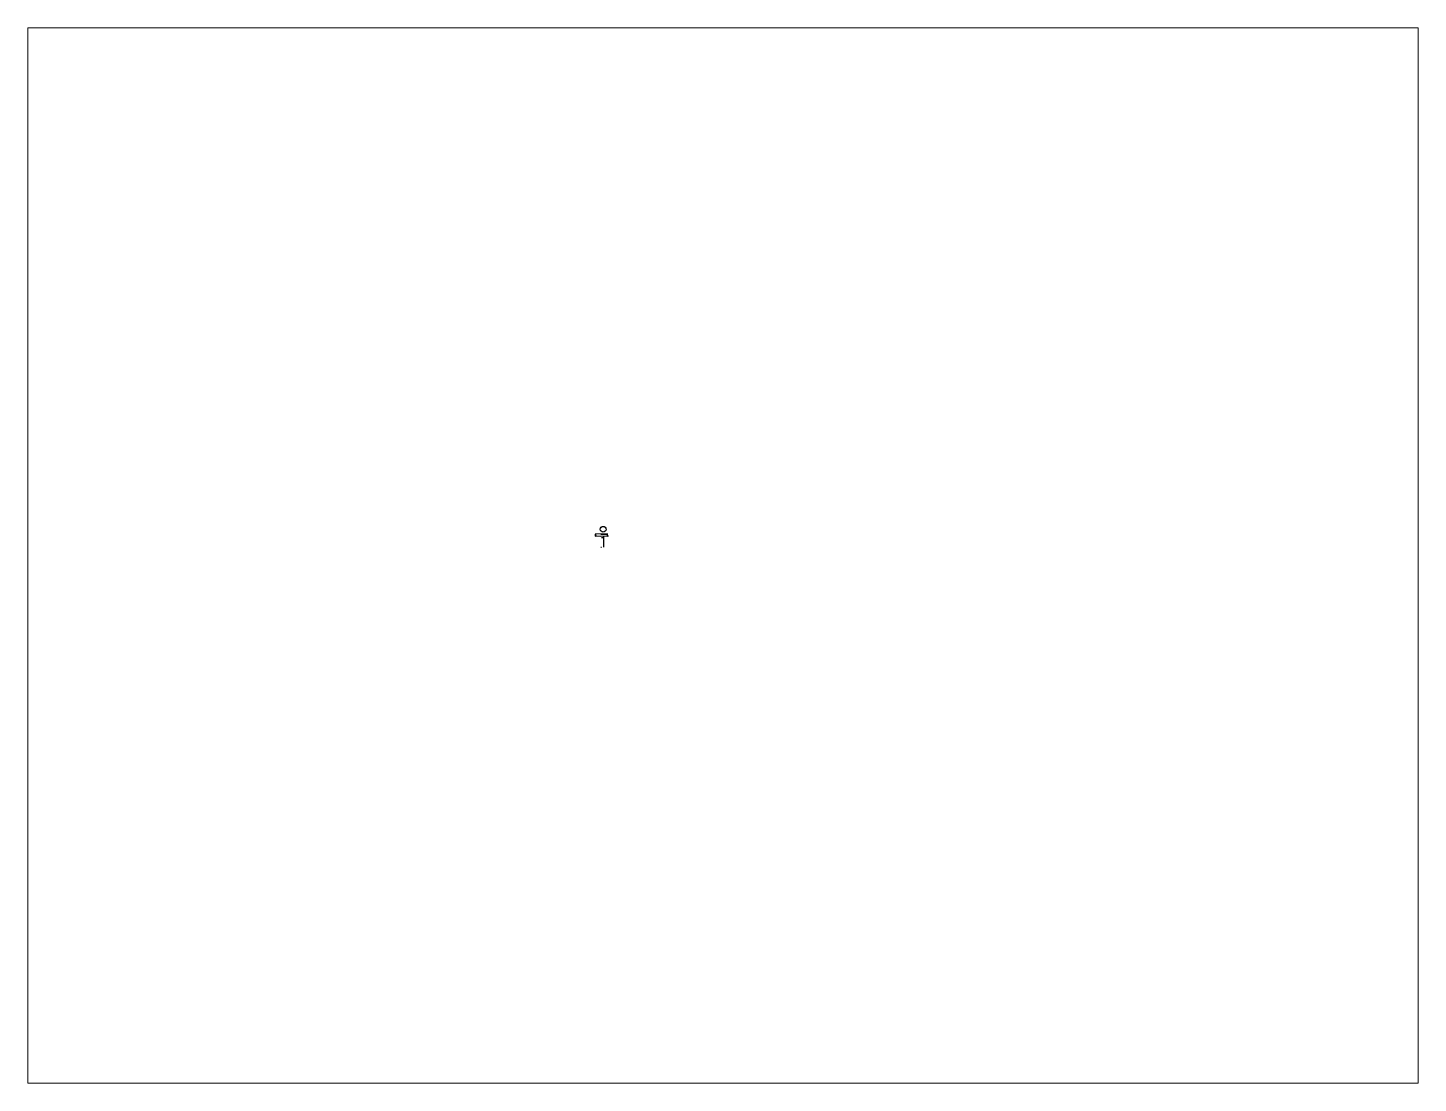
# Paper-space layout 'Layout2' of a CAD drawing. Header units: metres. Extents: x 26 to 231, y 20 to 176.
# The model-space entities are those that its viewports show. They can reach past a viewport. Long polylines and large blocks are cut down to what shows.
import ezdxf

# ---------------------------------------------------------------- set-up
doc = ezdxf.new("R2010")
doc.units = ezdxf.units.M
doc.layers.add('C-TOPO-WDRP', color=150, linetype='Continuous')

msp = doc.modelspace()

# ---------------------------------------------------------------- linework, layer by layer
for p, q in [((618893, 5944039, 645), (618610, 5944032, 645)), ((618610, 5944032, 645), (618611, 5943989, 645)), ((618611, 5943989, 645), (618894, 5943996, 645)), ((618624, 5944013, 646), (618617, 5944013, 645)), ((618624, 5944028, 645), (618624, 5944029, 645)), ((618624, 5944028, 645), (618625, 5943989, 645)), ((618739, 5944033, 643), (618884, 5944037, 641)), ((618739, 5943738, 645), (618759, 5943738, 645)), ((618910, 5943986), (618743, 5943982)), ((618758, 5943958, 642), (618800, 5943959, 642)), ((618800, 5943973, 643), (618805, 5943740, 645)), ((618892, 5943985, 645), (618892, 5943996, 645)), ((618910, 5943986, 645), (618892, 5943985, 645)), ((618894, 5943996, 645), (618893, 5944039, 645)), ((618910, 5943995, 645), (618910, 5943986, 645))]:
    msp.add_line(p, q)
at = {"elevation": 641, "flags": 128}
msp.add_lwpolyline([(618894, 5943988), (618893, 5944044), (618610, 5944037)], dxfattribs=at)
msp.add_circle((618795, 5944146, 645), 65.6)
at = {"layer": 'C-TOPO-WDRP', "flags": 128}
msp.add_lwpolyline([(618890, 5943971), (618890, 5943971)], dxfattribs=at)
msp.add_lwpolyline([(618890, 5943971), (618890, 5943971)], dxfattribs=at)
msp.add_lwpolyline([(618890, 5943971), (618890, 5943971)], dxfattribs=at)
msp.add_lwpolyline([(618890, 5943971), (618890, 5943971)], dxfattribs=at)
msp.add_lwpolyline([(618890, 5943971), (618890, 5943971)], dxfattribs=at)
msp.add_lwpolyline([(618890, 5943971), (618890, 5943971)], dxfattribs=at)

psp = doc.layouts.new('Layout2')

# ---------------------------------------------------------------- viewports
at = {"layer": '0', "view_target_point": (370776.43, 310629.57)}
psp.add_viewport(center=(128.5, 97.5), size=(205.6, 156), view_center_point=(250748.21, 5632918.76), view_height=24029.3575, dxfattribs=at)

doc.saveas('drawing.dxf')
